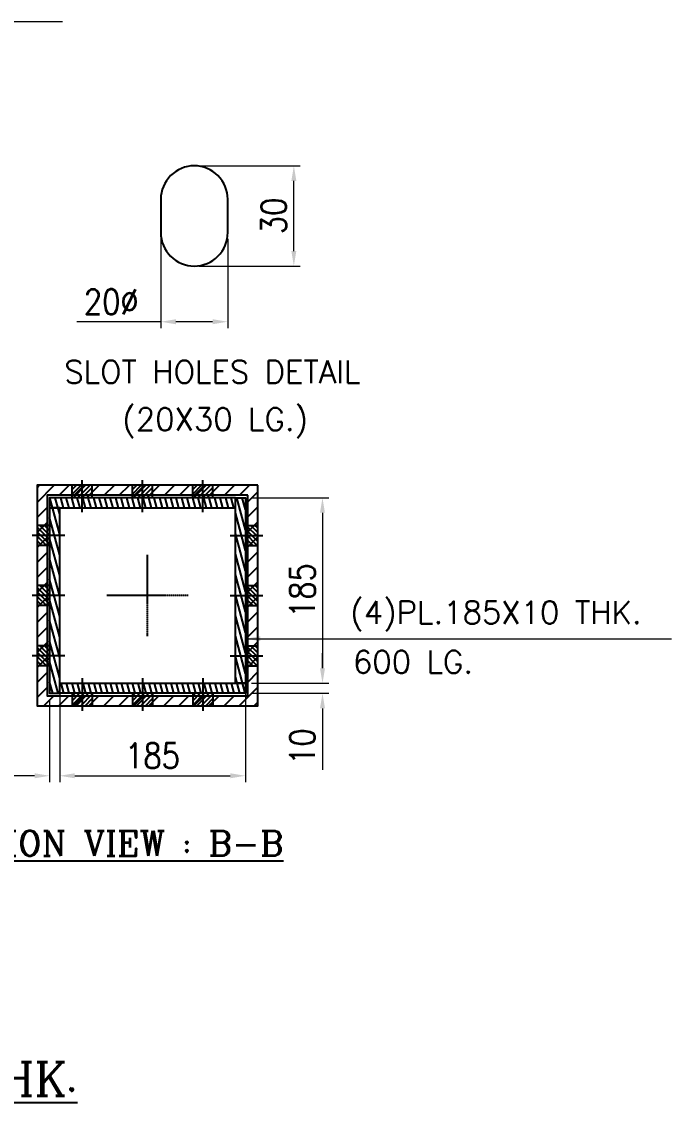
# Model space of a CAD drawing. Header units: millimetres. Extents: x 39911 to 73811, y -17730 to 21321.
# Drawn here: x 51951 to 53894, y -3441 to -208 of the extents above; entities that cross this region are included whole.
import ezdxf

# ---------------------------------------------------------------- set-up
doc = ezdxf.new("R2010")
doc.units = ezdxf.units.MM
doc.linetypes.add('CENTER', pattern=[2, 1.25, -0.25, 0.25, -0.25])
doc.linetypes.add('HIDDEN', pattern=[0.375, 0.25, -0.125])
for name, color, linetype in [('CENTER LINE', 1, 'CENTER'), ('CENTER.', 1, 'CENTER'), ('COL.', 6, 'Continuous'), ('DIM', 170, 'Continuous'), ('GT', 6, 'Continuous'), ('HIDDEN.', 161, 'HIDDEN')]:
    doc.layers.add(name, color=color, linetype=linetype)
doc.styles.add('ROMANS', font='ROMANS.shx', dxfattribs={"width": 0.85})
doc.styles.add('ROMANT', font='romanc.shx')
doc.styles.add('RS', font='romans.shx')
doc.dimstyles.new('ISO-25-3', dxfattribs={"dimscale": 30, "dimtxt": 2.5, "dimasz": 1.5, "dimexe": 0.625, "dimexo": 0.625, "dimgap": 0.75, "dimtad": 1, "dimdec": 0, "dimlfac": 0.333333, "dimzin": 0, "dimdsep": 46, "dimtxsty": 'ROMANS', "dimcen": 1.5, "dimclrd": 3, "dimclre": 3, "dimclrt": 256, "dimadec": 0, "dimazin": 0, "dimtfac": 1, "dimtdec": 0, "dimtofl": 0, "dimtmove": 0, "dimatfit": 3, "dimfxl": 1, "dimtolj": 1, "dimtzin": 0, "dimlwd": 5, "dimlwe": 5, "dimarcsym": 0})

# ---------------------------------------------------------------- blocks, each defined once
blk = doc.blocks.new('A$C804251d2')
at = {"layer": 'CENTER.'}
for p, q in [((0, 40.5), (0, -40.5)), ((-40.5, 0), (40.5, 0))]:
    blk.add_line(p, q, dxfattribs=at)
at = {"layer": 'COL.', "color": 3}
for points in [[(-110, -110), (110, -110), (110, 110), (-110, 110)], [(-100, -100), (100, -100), (100, 100), (-100, 100)]]:
    blk.add_lwpolyline(points, close=True, dxfattribs=at)
blk = doc.blocks.new('*D94')
at = {"color": 3, "lineweight": 5, "transparency": 16777216}
for p, q in [((52638.9, -1632.7), (52869.4, -1632.7)), ((52850.7, -1677.7), (52850.7, -2142.7)), ((52638.9, -2187.7), (52869.4, -2187.7))]:
    blk.add_line(p, q, dxfattribs=at)
at = {"color": 3, "transparency": 16777216}
for points in [[(52843.2, -1677.7), (52858.2, -1677.7), (52850.7, -1632.7)], [(52843.2, -2142.7), (52858.2, -2142.7), (52850.7, -2187.7)]]:
    blk.add_solid(points, dxfattribs=at)
at = {"layer": 'Defpoints', "color": 0, "transparency": 16777216}
for p in [(52620.2, -1632.7), (52620.2, -2187.7), (52850.7, -2187.7)]:
    blk.add_point(p, dxfattribs=at)
at = {"lineweight": -3, "transparency": 16777216, "insert": (52790.7, -1910.2), "char_height": 75, "attachment_point": 5, "rotation": 90, "style": 'ROMANS'}
blk.add_mtext('\\A1;185', dxfattribs=at)
blk = doc.blocks.new('*D95')
at = {"color": 3, "lineweight": 5, "transparency": 16777216}
for p, q in [((52065.2, -2206.4), (52065.2, -2483.1)), ((52620.2, -2206.4), (52620.2, -2483.1)), ((52110.2, -2464.4), (52575.2, -2464.4))]:
    blk.add_line(p, q, dxfattribs=at)
at = {"color": 3, "transparency": 16777216}
for points in [[(52110.2, -2456.9), (52110.2, -2471.9), (52065.2, -2464.4)], [(52575.2, -2456.9), (52575.2, -2471.9), (52620.2, -2464.4)]]:
    blk.add_solid(points, dxfattribs=at)
at = {"layer": 'Defpoints', "color": 0, "transparency": 16777216}
for p in [(52065.2, -2187.7), (52620.2, -2187.7), (52620.2, -2464.4)]:
    blk.add_point(p, dxfattribs=at)
at = {"lineweight": -3, "transparency": 16777216, "insert": (52342.7, -2404.4), "char_height": 75, "attachment_point": 5, "style": 'ROMANS'}
blk.add_mtext('\\A1;185', dxfattribs=at)
blk = doc.blocks.new('*D115')
at = {"color": 3, "lineweight": 5, "transparency": 16777216}
for p, q in [((52850.7, -2142.7), (52850.7, -2097.7)), ((52638.9, -2187.7), (52869.4, -2187.7)), ((52638.9, -2217.7), (52869.4, -2217.7)), ((52850.7, -2262.7), (52850.7, -2446.8))]:
    blk.add_line(p, q, dxfattribs=at)
at = {"color": 3, "transparency": 16777216}
for points in [[(52843.2, -2142.7), (52858.2, -2142.7), (52850.7, -2187.7)], [(52843.2, -2262.7), (52858.2, -2262.7), (52850.7, -2217.7)]]:
    blk.add_solid(points, dxfattribs=at)
at = {"layer": 'Defpoints', "color": 0, "transparency": 16777216}
for p in [(52620.2, -2187.7), (52620.2, -2217.7), (52850.7, -2217.7)]:
    blk.add_point(p, dxfattribs=at)
at = {"lineweight": -3, "transparency": 16777216, "insert": (52790.7, -2377.2), "char_height": 75, "attachment_point": 5, "rotation": 90, "style": 'ROMANS'}
blk.add_mtext('\\A1;10', dxfattribs=at)
blk = doc.blocks.new('*D116')
at = {"color": 3, "lineweight": 5, "transparency": 16777216}
for p, q in [((52035.2, -2236.4), (52035.2, -2483.1)), ((52065.2, -2236.4), (52065.2, -2483.1)), ((51990.2, -2464.4), (51806.1, -2464.4)), ((52110.2, -2464.4), (52155.2, -2464.4))]:
    blk.add_line(p, q, dxfattribs=at)
at = {"color": 3, "transparency": 16777216}
for points in [[(51990.2, -2456.9), (51990.2, -2471.9), (52035.2, -2464.4)], [(52110.2, -2456.9), (52110.2, -2471.9), (52065.2, -2464.4)]]:
    blk.add_solid(points, dxfattribs=at)
at = {"layer": 'Defpoints', "color": 0, "transparency": 16777216}
for p in [(52035.2, -2217.7), (52065.2, -2217.7), (52035.2, -2464.4)]:
    blk.add_point(p, dxfattribs=at)
at = {"lineweight": -3, "transparency": 16777216, "insert": (51875.6, -2404.4), "char_height": 75, "attachment_point": 5, "style": 'ROMANS'}
blk.add_mtext('\\A1;10', dxfattribs=at)
blk = doc.blocks.new('*D117')
at = {"color": 3, "lineweight": 5, "transparency": 16777216}
for p, q in [((52487.4, -639.5), (52783.8, -639.5)), ((52765.1, -894.4), (52765.1, -684.5)), ((52480.7, -939.4), (52783.8, -939.4))]:
    blk.add_line(p, q, dxfattribs=at)
at = {"color": 3, "transparency": 16777216}
for points in [[(52757.6, -684.5), (52772.6, -684.5), (52765.1, -639.5)], [(52757.6, -894.4), (52772.6, -894.4), (52765.1, -939.4)]]:
    blk.add_solid(points, dxfattribs=at)
at = {"layer": 'Defpoints', "color": 0, "transparency": 16777216}
for p in [(52468.6, -639.5), (52765.1, -639.5), (52461.9, -939.4)]:
    blk.add_point(p, dxfattribs=at)
at = {"lineweight": -3, "transparency": 16777216, "insert": (52705.1, -789.5), "char_height": 75, "attachment_point": 5, "rotation": 90, "style": 'ROMANS'}
blk.add_mtext('\\A1;30', dxfattribs=at)
blk = doc.blocks.new('*D118')
at = {"color": 3, "lineweight": 5, "transparency": 16777216}
for p, q in [((52367.4, -858.3), (52367.4, -1124.8)), ((52567.4, -858.3), (52567.4, -1124.8)), ((52367.4, -1106), (52116.5, -1106)), ((52522.4, -1106), (52412.4, -1106))]:
    blk.add_line(p, q, dxfattribs=at)
at = {"color": 3, "transparency": 16777216}
for points in [[(52412.4, -1098.5), (52412.4, -1113.5), (52367.4, -1106)], [(52522.4, -1098.5), (52522.4, -1113.5), (52567.4, -1106)]]:
    blk.add_solid(points, dxfattribs=at)
at = {"layer": 'Defpoints', "color": 0, "transparency": 16777216}
for p in [(52367.4, -839.5), (52567.4, -839.5), (52367.4, -1106)]:
    blk.add_point(p, dxfattribs=at)
at = {"lineweight": -3, "transparency": 16777216, "insert": (52219.4, -1046), "char_height": 75, "attachment_point": 5, "style": 'ROMANS'}
blk.add_mtext('\\A1;20%%C', dxfattribs=at)

msp = doc.modelspace()

# ---------------------------------------------------------------- hatches: boundary and pattern name
at = {"lineweight": -3}
h = msp.add_hatch(dxfattribs=at)
h.set_pattern_fill('ANSI31', color=256, scale=10)
h.set_pattern_definition([(45, (0, 461.903), (-22.45064, 22.45064), [])])
h.paths.add_polyline_path([(52657.7, -1595.2), (51997.7, -1595.2), (51997.7, -2255.2), (52657.7, -2255.2)])
edge = h.paths.add_edge_path(flags=0)
edge.add_line((52449.2, -1925.2), (52206.2, -1925.2))
edge = h.paths.add_edge_path(flags=0)
edge.add_line((52327.7, -2046.7), (52327.7, -1803.7))
h.paths.add_polyline_path([(52627.7, -1625.2), (52027.7, -1625.2), (52027.7, -2225.2), (52627.7, -2225.2)], flags=16)
h = msp.add_hatch(dxfattribs=at)
h.set_pattern_fill('ANSI31', color=256, scale=3)
h.set_pattern_definition([(45, (-105209.244, 17568.905), (-6.7351921, 6.7351921), [])])
h.paths.add_polyline_path([(52132.7, -1595.2), (52102.7, -1595.2), (52102.7, -1625.2), (52132.7, -1625.2)])
h.paths.add_polyline_path([(52162.7, -1595.2), (52132.7, -1595.2), (52132.7, -1625.2), (52162.7, -1625.2)])
h.paths.add_polyline_path([(52132.7, -1625.2), (52102.7, -1625.2), (52102.7, -1631.2), (52132.7, -1631.2)])
h.paths.add_polyline_path([(52162.7, -1625.2), (52132.7, -1625.2), (52132.7, -1631.2), (52162.7, -1631.2)])
h.paths.add_polyline_path([(52102.7, -1632.7), (52132.7, -1632.7), (52132.7, -1631.2), (52102.7, -1631.2)])
h = msp.add_hatch(dxfattribs=at)
h.set_pattern_fill('ANSI31', color=256, scale=3)
h.set_pattern_definition([(45, (-105029.244, 17568.905), (-6.7351921, 6.7351921), [])])
h.paths.add_polyline_path([(52312.7, -1595.2), (52282.7, -1595.2), (52282.7, -1625.2), (52312.7, -1625.2)])
h.paths.add_polyline_path([(52342.7, -1595.2), (52312.7, -1595.2), (52312.7, -1625.2), (52342.7, -1625.2)])
h.paths.add_polyline_path([(52312.7, -1625.2), (52282.7, -1625.2), (52282.7, -1631.2), (52312.7, -1631.2)])
h.paths.add_polyline_path([(52342.7, -1625.2), (52312.7, -1625.2), (52312.7, -1631.2), (52342.7, -1631.2)])
h.paths.add_polyline_path([(52282.7, -1632.7), (52312.7, -1632.7), (52312.7, -1631.2), (52282.7, -1631.2)])
h.paths.add_polyline_path([(52312.7, -1632.7), (52342.7, -1632.7), (52342.7, -1631.2), (52312.7, -1631.2)])
h = msp.add_hatch(dxfattribs=at)
h.set_pattern_fill('ANSI31', color=256, scale=3)
h.set_pattern_definition([(45, (-104849.244, 17568.905), (-6.7351921, 6.7351921), [])])
h.paths.add_polyline_path([(52492.7, -1595.2), (52462.7, -1595.2), (52462.7, -1625.2), (52492.7, -1625.2)])
h.paths.add_polyline_path([(52522.7, -1595.2), (52492.7, -1595.2), (52492.7, -1625.2), (52522.7, -1625.2)])
h.paths.add_polyline_path([(52492.7, -1625.2), (52462.7, -1625.2), (52462.7, -1631.2), (52492.7, -1631.2)])
h.paths.add_polyline_path([(52522.7, -1625.2), (52492.7, -1625.2), (52492.7, -1631.2), (52522.7, -1631.2)])
h.paths.add_polyline_path([(52462.7, -1632.7), (52492.7, -1632.7), (52492.7, -1631.2), (52462.7, -1631.2)])
h.paths.add_polyline_path([(52492.7, -1632.7), (52522.7, -1632.7), (52522.7, -1631.2), (52492.7, -1631.2)])
h = msp.add_hatch(dxfattribs=at)
h.set_pattern_fill('ANSI31', color=256, scale=5, angle=60)
h.set_pattern_definition([(105, (0, 461.903), (-15.3340725, -4.1087523), [])])
h.paths.add_polyline_path([(52312.7, -1632.7), (52132.7, -1632.7), (52132.7, -1662.7), (52312.7, -1662.7)])
h.paths.add_polyline_path([(52132.7, -1632.7), (52035.2, -1632.7), (52035.2, -1662.7), (52132.7, -1662.7)])
h.paths.add_polyline_path([(52492.7, -1632.7), (52312.7, -1632.7), (52312.7, -1662.7), (52492.7, -1662.7)])
h.paths.add_polyline_path([(52590.2, -1632.7), (52492.7, -1632.7), (52492.7, -1662.7), (52590.2, -1662.7)])
h.paths.add_polyline_path([(52620.2, -1632.7), (52590.2, -1632.7), (52590.2, -1745.2), (52620.2, -1745.2)])
h.paths.add_polyline_path([(52620.2, -1745.2), (52590.2, -1745.2), (52590.2, -1925.2), (52620.2, -1925.2)])
h.paths.add_polyline_path([(52620.2, -1925.2), (52590.2, -1925.2), (52590.2, -2105.2), (52620.2, -2105.2)])
h.paths.add_polyline_path([(52620.2, -2105.2), (52590.2, -2105.2), (52590.2, -2187.7), (52620.2, -2187.7)])
h.paths.add_polyline_path([(52620.2, -2187.7), (52492.7, -2187.7), (52492.7, -2217.7), (52620.2, -2217.7)])
h.paths.add_polyline_path([(52492.7, -2187.7), (52312.7, -2187.7), (52312.7, -2217.7), (52492.7, -2217.7)])
h.paths.add_polyline_path([(52312.7, -2187.7), (52132.7, -2187.7), (52132.7, -2217.7), (52312.7, -2217.7)])
h.paths.add_polyline_path([(52132.7, -2187.7), (52065.2, -2187.7), (52065.2, -2217.7), (52132.7, -2217.7)])
h.paths.add_polyline_path([(52065.2, -2105.2), (52035.2, -2105.2), (52035.2, -2217.7), (52065.2, -2217.7)])
h.paths.add_polyline_path([(52065.2, -1925.2), (52035.2, -1925.2), (52035.2, -2105.2), (52065.2, -2105.2)])
h.paths.add_polyline_path([(52065.2, -1745.2), (52035.2, -1745.2), (52035.2, -1925.2), (52065.2, -1925.2)])
h.paths.add_polyline_path([(52065.2, -1662.7), (52035.2, -1662.7), (52035.2, -1745.2), (52065.2, -1745.2)])
h = msp.add_hatch(dxfattribs=at)
h.set_pattern_fill('ANSI31', color=256, scale=3, angle=90)
h.set_pattern_definition([(135, (32835.107, -159087.103), (-6.7351921, -6.7351921), [])])
h.paths.add_polyline_path([(51999.2, -1745.2), (51999.2, -1775.2), (52029.2, -1775.2), (52029.2, -1745.2)])
h.paths.add_polyline_path([(51999.2, -1715.2), (51999.2, -1745.2), (52029.2, -1745.2), (52029.2, -1715.2)])
h.paths.add_polyline_path([(52029.2, -1745.2), (52029.2, -1775.2), (52035.2, -1775.2), (52035.2, -1745.2)])
h.paths.add_polyline_path([(52029.2, -1715.2), (52029.2, -1745.2), (52035.2, -1745.2), (52035.2, -1715.2)])
h = msp.add_hatch(dxfattribs=at)
h.set_pattern_fill('ANSI31', color=256, scale=3, angle=90)
h.set_pattern_definition([(135, (32832.107, -159087.103), (-6.7351921, -6.7351921), [])])
h.paths.add_polyline_path([(52656.2, -1745.2), (52656.2, -1775.2), (52626.2, -1775.2), (52626.2, -1745.2)])
h.paths.add_polyline_path([(52656.2, -1715.2), (52656.2, -1745.2), (52626.2, -1745.2), (52626.2, -1715.2)])
h.paths.add_polyline_path([(52626.2, -1745.2), (52626.2, -1775.2), (52620.2, -1775.2), (52620.2, -1745.2)])
h.paths.add_polyline_path([(52626.2, -1715.2), (52626.2, -1745.2), (52620.2, -1745.2), (52620.2, -1715.2)])
h = msp.add_hatch(dxfattribs=at)
h.set_pattern_fill('ANSI31', color=256, scale=3, angle=90)
h.set_pattern_definition([(135, (32835.107, -159267.103), (-6.7351921, -6.7351921), [])])
h.paths.add_polyline_path([(51999.2, -1925.2), (51999.2, -1955.2), (52029.2, -1955.2), (52029.2, -1925.2)])
h.paths.add_polyline_path([(51999.2, -1895.2), (51999.2, -1925.2), (52029.2, -1925.2), (52029.2, -1895.2)])
h.paths.add_polyline_path([(52029.2, -1925.2), (52029.2, -1955.2), (52035.2, -1955.2), (52035.2, -1925.2)])
h.paths.add_polyline_path([(52029.2, -1895.2), (52029.2, -1925.2), (52035.2, -1925.2), (52035.2, -1895.2)])
h = msp.add_hatch(dxfattribs=at)
h.set_pattern_fill('ANSI31', color=256, scale=3, angle=90)
h.set_pattern_definition([(135, (32832.107, -159267.103), (-6.7351921, -6.7351921), [])])
h.paths.add_polyline_path([(52656.2, -1925.2), (52656.2, -1955.2), (52626.2, -1955.2), (52626.2, -1925.2)])
h.paths.add_polyline_path([(52656.2, -1895.2), (52656.2, -1925.2), (52626.2, -1925.2), (52626.2, -1895.2)])
h.paths.add_polyline_path([(52626.2, -1925.2), (52626.2, -1955.2), (52620.2, -1955.2), (52620.2, -1925.2)])
h.paths.add_polyline_path([(52626.2, -1895.2), (52626.2, -1925.2), (52620.2, -1925.2), (52620.2, -1895.2)])
h = msp.add_hatch(dxfattribs=at)
h.set_pattern_fill('ANSI31', color=256, scale=3, angle=90)
h.set_pattern_definition([(135, (32835.107, -159447.103), (-6.7351921, -6.7351921), [])])
h.paths.add_polyline_path([(51999.2, -2105.2), (51999.2, -2135.2), (52029.2, -2135.2), (52029.2, -2105.2)])
h.paths.add_polyline_path([(51999.2, -2075.2), (51999.2, -2105.2), (52029.2, -2105.2), (52029.2, -2075.2)])
h.paths.add_polyline_path([(52029.2, -2105.2), (52029.2, -2135.2), (52035.2, -2135.2), (52035.2, -2105.2)])
h.paths.add_polyline_path([(52029.2, -2075.2), (52029.2, -2105.2), (52035.2, -2105.2), (52035.2, -2075.2)])
h = msp.add_hatch(dxfattribs=at)
h.set_pattern_fill('ANSI31', color=256, scale=3, angle=90)
h.set_pattern_definition([(135, (32832.107, -159447.103), (-6.7351921, -6.7351921), [])])
h.paths.add_polyline_path([(52656.2, -2105.2), (52656.2, -2135.2), (52626.2, -2135.2), (52626.2, -2105.2)])
h.paths.add_polyline_path([(52656.2, -2075.2), (52656.2, -2105.2), (52626.2, -2105.2), (52626.2, -2075.2)])
h.paths.add_polyline_path([(52626.2, -2105.2), (52626.2, -2135.2), (52620.2, -2135.2), (52620.2, -2105.2)])
h.paths.add_polyline_path([(52626.2, -2075.2), (52626.2, -2105.2), (52620.2, -2105.2), (52620.2, -2075.2)])
h = msp.add_hatch(dxfattribs=at)
h.set_pattern_fill('ANSI31', color=256, scale=3)
h.set_pattern_definition([(45, (-105209.244, 17570.405), (-6.7351921, 6.7351921), [])])
h.paths.add_polyline_path([(52132.7, -2253.7), (52102.7, -2253.7), (52102.7, -2223.7), (52132.7, -2223.7)])
h.paths.add_polyline_path([(52162.7, -2253.7), (52132.7, -2253.7), (52132.7, -2223.7), (52162.7, -2223.7)])
h.paths.add_polyline_path([(52132.7, -2223.7), (52102.7, -2223.7), (52102.7, -2217.7), (52132.7, -2217.7)])
h.paths.add_polyline_path([(52162.7, -2223.7), (52132.7, -2223.7), (52132.7, -2217.7), (52162.7, -2217.7)])
h = msp.add_hatch(dxfattribs=at)
h.set_pattern_fill('ANSI31', color=256, scale=3)
h.set_pattern_definition([(45, (-105029.244, 17570.405), (-6.7351921, 6.7351921), [])])
h.paths.add_polyline_path([(52312.7, -2253.7), (52282.7, -2253.7), (52282.7, -2223.7), (52312.7, -2223.7)])
h.paths.add_polyline_path([(52342.7, -2253.7), (52312.7, -2253.7), (52312.7, -2223.7), (52342.7, -2223.7)])
h.paths.add_polyline_path([(52312.7, -2223.7), (52282.7, -2223.7), (52282.7, -2217.7), (52312.7, -2217.7)])
h.paths.add_polyline_path([(52342.7, -2223.7), (52312.7, -2223.7), (52312.7, -2217.7), (52342.7, -2217.7)])
h = msp.add_hatch(dxfattribs=at)
h.set_pattern_fill('ANSI31', color=256, scale=3)
h.set_pattern_definition([(45, (-104849.244, 17570.405), (-6.7351921, 6.7351921), [])])
h.paths.add_polyline_path([(52492.7, -2253.7), (52462.7, -2253.7), (52462.7, -2223.7), (52492.7, -2223.7)])
h.paths.add_polyline_path([(52522.7, -2253.7), (52492.7, -2253.7), (52492.7, -2223.7), (52522.7, -2223.7)])
h.paths.add_polyline_path([(52492.7, -2223.7), (52462.7, -2223.7), (52462.7, -2217.7), (52492.7, -2217.7)])
h.paths.add_polyline_path([(52522.7, -2223.7), (52492.7, -2223.7), (52492.7, -2217.7), (52522.7, -2217.7)])

# ---------------------------------------------------------------- linework, layer by layer
msp.add_lwpolyline([(52467.4, -939.5), (52467.4, -939.5, 0.414214), (52567.4, -839.5), (52567.4, -739.5, 0.414214), (52467.4, -639.5), (52467.4, -639.5, 0.414214), (52367.4, -739.5), (52367.4, -839.5, 0.414214)], format="xyb", close=True, dxfattribs=at)
for points in [[(52035.2, -1662.7), (52590.2, -1662.7), (52590.2, -1632.7), (52035.2, -1632.7)], [(52590.2, -2187.7), (52590.2, -1632.7), (52620.2, -1632.7), (52620.2, -2187.7)], [(52065.2, -2217.7), (52065.2, -1662.7), (52035.2, -1662.7), (52035.2, -2217.7)], [(52065.2, -2187.7), (52620.2, -2187.7), (52620.2, -2217.7), (52065.2, -2217.7)]]:
    msp.add_lwpolyline(points, close=True, dxfattribs=at)
at = {"layer": 'CENTER LINE', "lineweight": -3}
for p, q in [((52132.7, -1676.2), (52132.7, -1580.2)), ((52312.7, -1676.2), (52312.7, -1580.2)), ((52492.7, -1676.2), (52492.7, -1580.2)), ((52080.2, -1745.2), (51982.7, -1745.2)), ((52575.2, -1745.2), (52672.7, -1745.2)), ((52080.2, -1925.2), (51982.7, -1925.2)), ((52575.2, -1925.2), (52672.7, -1925.2)), ((52080.2, -2105.2), (51982.7, -2105.2)), ((52575.2, -2105.2), (52672.7, -2105.2)), ((52132.7, -2172.7), (52132.7, -2270.2)), ((52312.7, -2172.7), (52312.7, -2270.2)), ((52492.7, -2172.7), (52492.7, -2270.2))]:
    msp.add_line(p, q, dxfattribs=at)
at = {"layer": 'HIDDEN.', "lineweight": -3}
for p, q in [((52102.7, -1632.7), (52102.7, -1595.2)), ((52162.7, -1632.7), (52162.7, -1595.2)), ((52282.7, -1632.7), (52282.7, -1595.2)), ((52342.7, -1632.7), (52342.7, -1595.2)), ((52462.7, -1632.7), (52462.7, -1595.2)), ((52522.7, -1632.7), (52522.7, -1595.2)), ((52035.2, -1715.2), (51997.7, -1715.2)), ((52620.2, -1715.2), (52657.7, -1715.2)), ((52035.2, -1775.2), (51997.7, -1775.2)), ((52620.2, -1775.2), (52657.7, -1775.2)), ((52035.2, -1895.2), (51997.7, -1895.2)), ((52620.2, -1895.2), (52657.7, -1895.2)), ((52035.2, -1955.2), (51997.7, -1955.2)), ((52620.2, -1955.2), (52657.7, -1955.2)), ((52035.2, -2075.2), (51997.7, -2075.2)), ((52620.2, -2075.2), (52657.7, -2075.2)), ((52035.2, -2135.2), (51997.7, -2135.2)), ((52620.2, -2135.2), (52657.7, -2135.2)), ((52102.7, -2217.7), (52102.7, -2255.2)), ((52162.7, -2217.7), (52162.7, -2255.2)), ((52282.7, -2217.7), (52282.7, -2255.2)), ((52342.7, -2217.7), (52342.7, -2255.2)), ((52462.7, -2217.7), (52462.7, -2255.2)), ((52522.7, -2217.7), (52522.7, -2255.2))]:
    msp.add_line(p, q, dxfattribs=at)

# ---------------------------------------------------------------- block references
at = {"lineweight": -3, "xscale": 3, "yscale": 3, "zscale": 3, "rotation": 180}
msp.add_blockref('A$C804251d2', (52327.7, -1925.2), dxfattribs=at)

# ---------------------------------------------------------------- texts
at = {"layer": 'DIM', "color": 7, "lineweight": -3, "style": 'RS'}
for s, p in [('SLOT HOLES DETAIL', (52079.2, -1289.6)), ('(20X30 LG.)', (52252.3, -1431.5)), ('(4)PL.185X10 THK.', (52933.8, -2009.5)), ('600 LG.', (52942.1, -2157.4))]:
    msp.add_text(s, height=67.5, dxfattribs=at).set_placement(p)
at = {"layer": 'GT', "color": 7, "lineweight": -3, "style": 'ROMANT'}
for s, height, p in [('%%USECTION VIEW : B-B', 75, (51644.8, -2703.6)), ('%%UFOR SHS 220X200X10 THK.', 100, (50194, -3421.5))]:
    msp.add_text(s, height=height, dxfattribs=at).set_placement(p)

# ---------------------------------------------------------------- dimensions: what is measured, and where the dimension line sits
at = {"lineweight": -3}
dim = msp.add_linear_dim(base=(52765.1, -639.5), p1=(52461.9, -939.4), p2=(52468.6, -639.5), angle=90, text='30', dimstyle='ISO-25-3', dxfattribs=at)
dim.commit()
dim.dimension.update_dxf_attribs({"geometry": '*D117', "text_midpoint": (52705.1, -789.5)})
dim = msp.add_linear_dim(base=(52367.4, -1106), p1=(52567.4, -839.5), p2=(52367.4, -839.5), text='20%%C', dimstyle='ISO-25-3', dxfattribs=at)
dim.commit()
dim.dimension.update_dxf_attribs({"geometry": '*D118', "text_midpoint": (52219.4, -1046)})
for base, p1, p2, picture, middle in [((52850.7, -2187.7), (52620.2, -1632.7), (52620.2, -2187.7), '*D94', (52790.7, -1910.2)), ((52850.7, -2217.7), (52620.2, -2187.7), (52620.2, -2217.7), '*D115', (52790.7, -2377.2))]:
    dim = msp.add_linear_dim(base=base, p1=p1, p2=p2, angle=90, dimstyle='ISO-25-3', dxfattribs=at)
    dim.commit()
    dim.dimension.update_dxf_attribs({"geometry": picture, "text_midpoint": middle})
for base, p1, p2, picture, middle in [((52620.2, -2464.4), (52065.2, -2187.7), (52620.2, -2187.7), '*D95', (52342.7, -2404.4)), ((52035.2, -2464.4), (52065.2, -2217.7), (52035.2, -2217.7), '*D116', (51875.6, -2404.4))]:
    dim = msp.add_linear_dim(base=base, p1=p1, p2=p2, dimstyle='ISO-25-3', dxfattribs=at)
    dim.commit()
    dim.dimension.update_dxf_attribs({"geometry": picture, "text_midpoint": middle})

# ---------------------------------------------------------------- leaders
for points in [[(50861.5, -618.4), (51253.6, -208.1), (52073.3, -208.1)], [(52620.2, -2054.3), (53893.5, -2054.3)]]:
    msp.add_leader(points, dimstyle='ISO-25-3', override={"dimgap": 0.75, "dimtad": 0}, dxfattribs=at)

doc.saveas('drawing.dxf')
